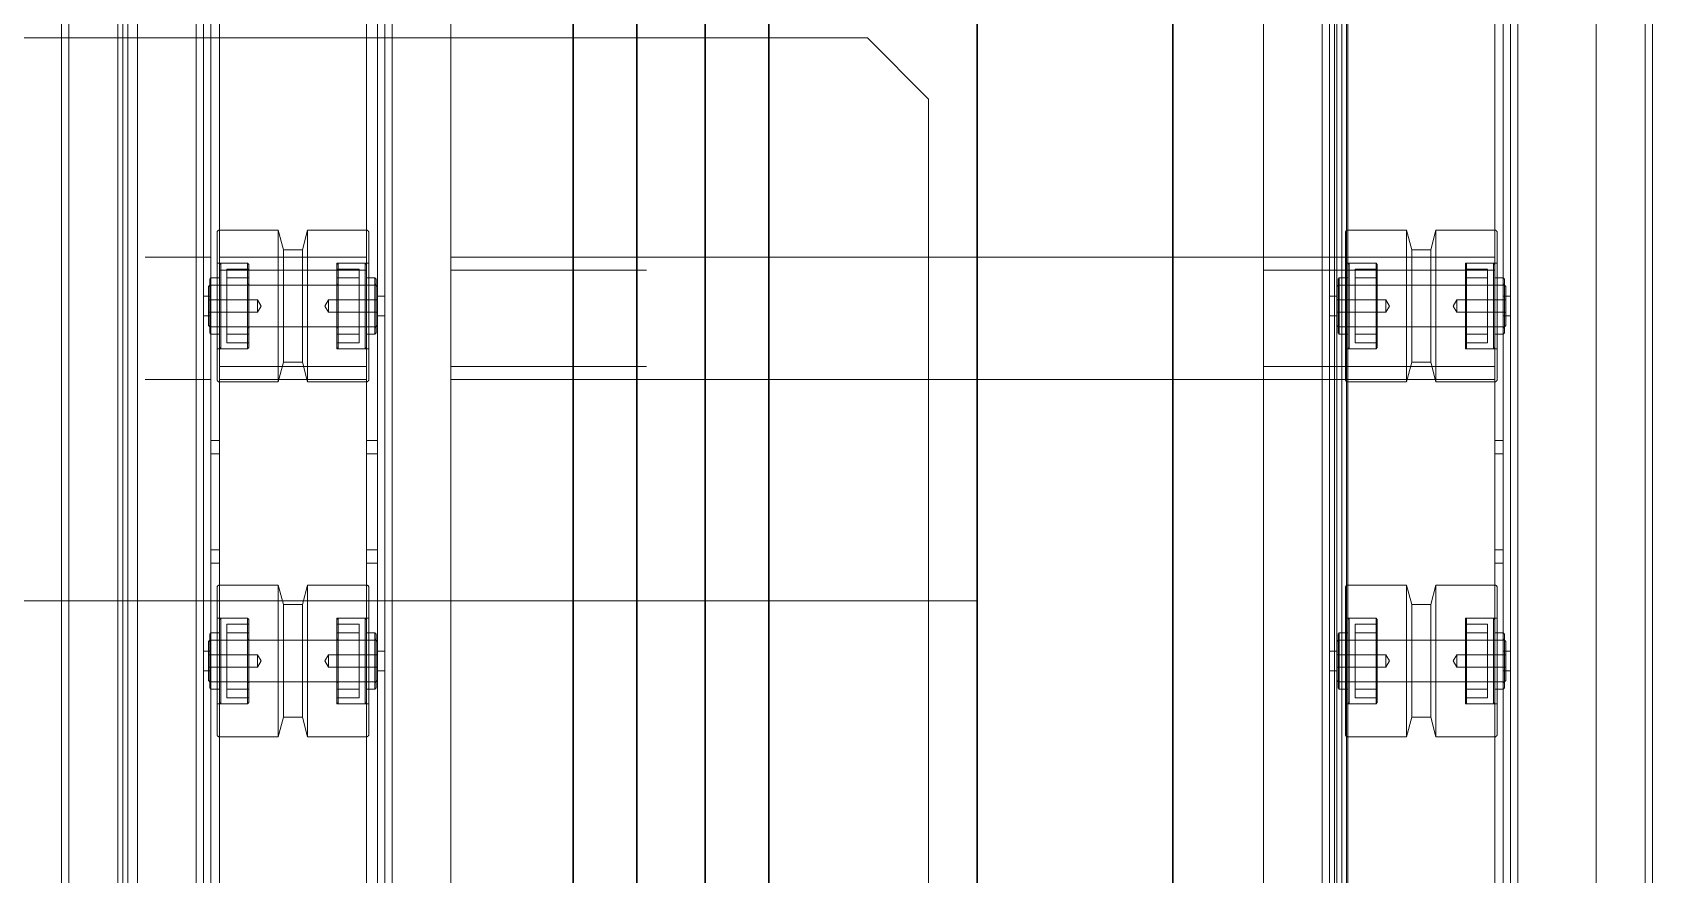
# Model space of a CAD drawing. Extents: x 539033 to 804858, y 468425 to 1263560.
# Drawn here: x 744105 to 744767, y 510677 to 511021 of the extents above; entities that cross this region are included whole.
import ezdxf

# ---------------------------------------------------------------- set-up
doc = ezdxf.new("R2010")
doc.units = 0
doc.header["$LTSCALE"] = 1000
doc.header["$MEASUREMENT"] = 0
for name, pattern in [('0', [0, 0]), ('ACAD_ISO02W100', [15, 12, -3]), ('ACAD_ISO04W100', [30, 24, -3, 0, -3]), ('ACAD_ISO05W100', [33, 24, -3, 0, -3, 0, -3]), ('ACAD_ISO10W100', [18.5, 12, -3, 0.5, -3])]:
    doc.linetypes.add(name, pattern=pattern)
doc.layers.get('0').update_dxf_attribs({"linetype": 'CONTINUOUS'})
for name, color, linetype, lineweight in [('中心线', 1, 'ACAD_ISO10W100', 15), ('双点划线', 7, 'ACAD_ISO05W100', 15), ('点划线', 1, 'ACAD_ISO04W100', 15), ('粗实线', 7, '0', 30), ('虚线', 6, 'ACAD_ISO02W100', 18)]:
    doc.layers.add(name, color=color, linetype=linetype, lineweight=lineweight)

# ---------------------------------------------------------------- blocks, each defined once
blk = doc.blocks.new('A$C54714A9A')
at = {"layer": '虚线', "color": 0, "linetype": 'ACAD_ISO02W100', "lineweight": 15}
for p, q in [((1178, 1533.76), (10, 1533.76)), ((1025, 1530.76), (10, 1530.76)), ((1175, 1530.76), (10, 1530.76)), ((1155, 1510.76), (10, 1510.76)), ((917, 1478.76), (116, 1478.76)), ((116, 1478.76), (1067, 1478.76)), ((1052, 1475.76), (126, 1475.76)), ((1052, 1472.76), (126, 1472.76)), ((450, 1470.26), (510, 1470.26)), ((462.5, 1470.26), (462.5, 1457.26)), ((469, 1473.26), (468.5, 1472.76)), ((468.5, 1472.76), (468.5, 1470.26)), ((468.5, 1470.26), (468.5, 1469.26)), ((469, 1473.26), (491, 1473.26)), ((471, 1473.26), (471.5, 1472.76)), ((472, 1473.76), (471.5, 1473.26)), ((471.5, 1473.26), (471.5, 1405.26)), ((471.5, 1472.76), (471.5, 1457.76)), ((488, 1473.76), (472, 1473.76)), ((476, 1475.76), (476, 1472.76)), ((477.5, 1473.76), (477.5, 1453.76)), ((482.5, 1453.76), (482.5, 1473.76)), ((484, 1472.76), (484, 1475.76)), ((488.5, 1473.26), (488, 1473.76)), ((488.5, 1472.76), (489, 1473.26)), ((488.5, 1405.26), (488.5, 1473.26)), ((488.5, 1457.76), (488.5, 1472.76)), ((491.5, 1472.76), (491, 1473.26)), ((491.5, 1470.26), (491.5, 1472.76)), ((491.5, 1469.26), (491.5, 1470.26)), ((497.5, 1457.26), (497.5, 1470.26)), ((520, 1469.26), (520, 1472.76)), ((525.35, 1469.26), (525.35, 1472.76)), ((564.65, 1469.26), (564.65, 1472.76)), ((570, 1469.26), (570, 1472.76)), ((595, 1470.26), (655, 1470.26)), ((607.5, 1470.26), (607.5, 1457.26)), ((614, 1473.26), (613.5, 1472.76)), ((613.5, 1472.76), (613.5, 1470.26)), ((613.5, 1470.26), (613.5, 1469.26)), ((614, 1473.26), (636, 1473.26)), ((616, 1473.26), (616.5, 1472.76)), ((617, 1473.76), (616.5, 1473.26)), ((616.5, 1473.26), (616.5, 1405.26)), ((616.5, 1472.76), (616.5, 1457.76)), ((633, 1473.76), (617, 1473.76)), ((621, 1475.76), (621, 1472.76)), ((622.5, 1473.76), (622.5, 1453.76)), ((627.5, 1453.76), (627.5, 1473.76)), ((629, 1472.76), (629, 1475.76)), ((633.5, 1473.26), (633, 1473.76)), ((633.5, 1472.76), (634, 1473.26)), ((633.5, 1405.26), (633.5, 1473.26)), ((633.5, 1457.76), (633.5, 1472.76)), ((636.5, 1472.76), (636, 1473.26)), ((636.5, 1470.26), (636.5, 1472.76)), ((636.5, 1469.26), (636.5, 1470.26)), ((642.5, 1457.26), (642.5, 1470.26)), ((45, 1469.26), (1044.63, 1469.26)), ((449, 1469.26), (449, 1445.26)), ((463, 1469.26), (462.5, 1468.76)), ((462.5, 1468.76), (497.5, 1468.76)), ((462.5, 1468.76), (462.5, 1457.76)), ((465, 1466.26), (495, 1466.26)), ((465, 1466.26), (465, 1457.26)), ((468.5, 1466.26), (468.5, 1457.26)), ((491.5, 1457.26), (491.5, 1466.26)), ((495, 1457.26), (495, 1466.26)), ((497.5, 1468.76), (497, 1469.26)), ((497.5, 1457.76), (497.5, 1468.76)), ((511, 1445.26), (511, 1469.26)), ((594, 1469.26), (594, 1445.26)), ((595, 1374.76), (595, 1469.26)), ((600.35, 1374.76), (600.35, 1469.26)), ((608, 1469.26), (607.5, 1468.76)), ((607.5, 1468.76), (642.5, 1468.76)), ((607.5, 1468.76), (607.5, 1457.76)), ((610, 1466.26), (640, 1466.26)), ((610, 1466.26), (610, 1457.26)), ((613.5, 1466.26), (613.5, 1457.26)), ((636.5, 1457.26), (636.5, 1466.26)), ((639.65, 1374.76), (639.65, 1469.26)), ((640, 1457.26), (640, 1466.26)), ((642.5, 1468.76), (642, 1469.26)), ((642.5, 1457.76), (642.5, 1468.76)), ((645, 1374.76), (645, 1469.26)), ((656, 1445.26), (656, 1469.26)), ((462.5, 1457.76), (497.5, 1457.76)), ((462.5, 1457.76), (463, 1457.26)), ((462.5, 1457.26), (497.5, 1457.26)), ((471.5, 1457.76), (471, 1457.26)), ((471.5, 1457.26), (471.5, 1421.26)), ((489, 1457.26), (488.5, 1457.76)), ((488.5, 1421.26), (488.5, 1457.26)), ((497, 1457.26), (497.5, 1457.76)), ((607.5, 1457.76), (642.5, 1457.76)), ((607.5, 1457.76), (608, 1457.26)), ((607.5, 1457.26), (642.5, 1457.26)), ((616.5, 1457.76), (616, 1457.26)), ((616.5, 1457.26), (616.5, 1421.26)), ((634, 1457.26), (633.5, 1457.76)), ((633.5, 1421.26), (633.5, 1457.26)), ((642, 1457.26), (642.5, 1457.76)), ((477.5, 1453.76), (478.2, 1453.76)), ((477.5, 1453.76), (480, 1452.25)), ((478.2, 1453.76), (482.5, 1453.76)), ((480, 1452.25), (482.5, 1453.76)), ((622.5, 1453.76), (623.2, 1453.76)), ((622.5, 1453.76), (625, 1452.25)), ((623.2, 1453.76), (627.5, 1453.76)), ((625, 1452.25), (627.5, 1453.76)), ((449, 1445.26), (511, 1445.26)), ((449, 1445.26), (457, 1443.16)), ((457, 1443.16), (503, 1443.16)), ((457, 1443.16), (457, 1435.36)), ((503, 1443.16), (511, 1445.26)), ((503, 1435.36), (503, 1443.16)), ((594, 1445.26), (656, 1445.26)), ((594, 1445.26), (602, 1443.16)), ((602, 1443.16), (648, 1443.16)), ((602, 1443.16), (602, 1435.36)), ((648, 1443.16), (656, 1445.26)), ((648, 1435.36), (648, 1443.16)), ((457, 1435.36), (449, 1433.26)), ((449, 1433.26), (511, 1433.26)), ((449, 1433.26), (449, 1409.26)), ((457, 1435.36), (503, 1435.36)), ((511, 1433.26), (503, 1435.36)), ((511, 1409.26), (511, 1433.26)), ((602, 1435.36), (594, 1433.26)), ((594, 1433.26), (656, 1433.26)), ((594, 1433.26), (594, 1409.26)), ((602, 1435.36), (648, 1435.36)), ((656, 1433.26), (648, 1435.36)), ((656, 1409.26), (656, 1433.26)), ((480, 1426.26), (477.5, 1424.76)), ((482.5, 1424.76), (477.5, 1424.76)), ((477.5, 1424.76), (477.5, 1404.76)), ((482.5, 1424.76), (480, 1426.26)), ((482.5, 1404.76), (482.5, 1424.76)), ((625, 1426.26), (622.5, 1424.76)), ((627.5, 1424.76), (622.5, 1424.76)), ((622.5, 1424.76), (622.5, 1404.76)), ((627.5, 1424.76), (625, 1426.26)), ((627.5, 1404.76), (627.5, 1424.76)), ((463, 1421.26), (462.5, 1420.76)), ((463, 1421.26), (462.5, 1420.76)), ((497.5, 1420.76), (462.5, 1420.76)), ((462.5, 1420.76), (462.5, 1409.76)), ((462.5, 1420.76), (462.5, 1408.26)), ((497, 1421.26), (463, 1421.26)), ((465, 1421.26), (465, 1412.26)), ((468.5, 1421.26), (468.5, 1412.26)), ((471, 1421.26), (471.5, 1420.76)), ((471.5, 1420.76), (471.5, 1405.76)), ((488.5, 1420.76), (489, 1421.26)), ((488.5, 1405.76), (488.5, 1420.76)), ((491.5, 1412.26), (491.5, 1421.26)), ((495, 1412.26), (495, 1421.26)), ((497.5, 1420.76), (497, 1421.26)), ((497.5, 1420.76), (497, 1421.26)), ((497.5, 1409.76), (497.5, 1420.76)), ((497.5, 1408.26), (497.5, 1420.76)), ((608, 1421.26), (607.5, 1420.76)), ((608, 1421.26), (607.5, 1420.76)), ((642.5, 1420.76), (607.5, 1420.76)), ((607.5, 1420.76), (607.5, 1409.76)), ((607.5, 1420.76), (607.5, 1408.26)), ((642, 1421.26), (608, 1421.26)), ((610, 1421.26), (610, 1412.26)), ((613.5, 1421.26), (613.5, 1412.26)), ((616, 1421.26), (616.5, 1420.76)), ((616.5, 1420.76), (616.5, 1405.76)), ((633.5, 1420.76), (634, 1421.26)), ((633.5, 1405.76), (633.5, 1420.76)), ((636.5, 1412.26), (636.5, 1421.26)), ((640, 1412.26), (640, 1421.26)), ((642.5, 1420.76), (642, 1421.26)), ((642.5, 1420.76), (642, 1421.26)), ((642.5, 1409.76), (642.5, 1420.76)), ((642.5, 1408.26), (642.5, 1420.76)), ((495, 1412.26), (465, 1412.26)), ((640, 1412.26), (610, 1412.26)), ((45, 1409.26), (925, 1409.26)), ((1052, 1404.76), (72.97, 1404.76)), ((974, 1408.76), (116, 1408.76)), ((1067, 1406.76), (116, 1406.76)), ((1052, 1403.76), (116, 1403.76)), ((449.13, 1408.76), (385, 1408.76)), ((510.87, 1408.76), (449.13, 1408.76)), ((450, 1408.26), (510, 1408.26)), ((497.5, 1409.76), (462.5, 1409.76)), ((462.5, 1409.76), (463, 1409.26)), ((468.5, 1409.26), (468.5, 1408.26)), ((468.5, 1408.26), (468.5, 1405.76)), ((468.5, 1405.76), (469, 1405.26)), ((491.5, 1405.76), (468.5, 1405.76)), ((491, 1405.26), (469, 1405.26)), ((471.5, 1405.76), (471, 1405.26)), ((471.5, 1405.26), (472, 1404.76)), ((476, 1404.76), (476, 1401.76)), ((484, 1401.76), (484, 1404.76)), ((488, 1404.76), (488.5, 1405.26)), ((489, 1405.26), (488.5, 1405.76)), ((491, 1405.26), (491.5, 1405.76)), ((491.5, 1408.26), (491.5, 1409.26)), ((491.5, 1405.76), (491.5, 1408.26)), ((497, 1409.26), (497.5, 1409.76)), ((594.13, 1408.76), (510.87, 1408.76)), ((655.87, 1408.76), (594.13, 1408.76)), ((595, 1408.26), (655, 1408.26)), ((642.5, 1409.76), (607.5, 1409.76)), ((607.5, 1409.76), (608, 1409.26)), ((613.5, 1409.26), (613.5, 1408.26)), ((613.5, 1408.26), (613.5, 1405.76)), ((613.5, 1405.76), (614, 1405.26)), ((636.5, 1405.76), (613.5, 1405.76)), ((636, 1405.26), (614, 1405.26)), ((616.5, 1405.76), (616, 1405.26)), ((616.5, 1405.26), (617, 1404.76)), ((621, 1404.76), (621, 1401.76)), ((629, 1401.76), (629, 1404.76)), ((633, 1404.76), (633.5, 1405.26)), ((634, 1405.26), (633.5, 1405.76)), ((636, 1405.26), (636.5, 1405.76)), ((636.5, 1408.26), (636.5, 1409.26)), ((636.5, 1405.76), (636.5, 1408.26)), ((642, 1409.26), (642.5, 1409.76)), ((705, 1408.76), (655.87, 1408.76)), ((64, 1398.76), (1067, 1398.76)), ((1052, 1401.76), (72.97, 1401.76)), ((917, 1398.76), (124, 1398.76)), ((1124, 1374.76), (64, 1374.76)), ((595, 1122.76), (595, 1374.76)), ((645, 1122.76), (645, 1374.76)), ((595, 1042.76), (595, 1122.76)), ((600.35, 1042.76), (600.35, 1122.76)), ((639.65, 1042.76), (639.65, 1122.76)), ((645, 1042.76), (645, 1122.76)), ((1124, 1042.76), (64, 1042.76)), ((64, 1018.76), (1067, 1018.76)), ((1052, 1015.76), (72.97, 1015.76)), ((1052, 1012.76), (72.97, 1012.76)), ((917, 1018.76), (124, 1018.76)), ((472, 1012.76), (471.5, 1012.26)), ((476, 1015.76), (476, 1012.76)), ((477.5, 1012.76), (477.5, 992.76)), ((482.5, 992.76), (482.5, 1012.76)), ((484, 1012.76), (484, 1015.76)), ((488.5, 1012.26), (488, 1012.76)), ((520, 1008.26), (520, 1012.76)), ((525.35, 1008.26), (525.35, 1012.76)), ((564.65, 1008.26), (564.65, 1012.76)), ((570, 1008.26), (570, 1012.76)), ((617, 1012.76), (616.5, 1012.26)), ((621, 1015.76), (621, 1012.76)), ((622.5, 1012.76), (622.5, 992.76)), ((627.5, 992.76), (627.5, 1012.76)), ((629, 1012.76), (629, 1015.76)), ((633.5, 1012.26), (633, 1012.76)), ((45, 1008.26), (925, 1008.26)), ((449, 1008.26), (449, 984.26)), ((450, 1009.26), (510, 1009.26)), ((462.5, 1009.26), (462.5, 996.26)), ((463, 1008.26), (462.5, 1007.76)), ((462.5, 1007.76), (497.5, 1007.76)), ((462.5, 1007.76), (462.5, 996.76)), ((469, 1012.26), (468.5, 1011.76)), ((468.5, 1011.76), (468.5, 1009.26)), ((468.5, 1011.76), (491.5, 1011.76)), ((468.5, 1009.26), (468.5, 1008.26)), ((469, 1012.26), (491, 1012.26)), ((471, 1012.26), (471.5, 1011.76)), ((471.5, 1012.26), (471.5, 944.26)), ((471.5, 1011.76), (471.5, 996.76)), ((488.5, 1011.76), (489, 1012.26)), ((488.5, 944.26), (488.5, 1012.26)), ((488.5, 996.76), (488.5, 1011.76)), ((491.5, 1011.76), (491, 1012.26)), ((491.5, 1009.26), (491.5, 1011.76)), ((491.5, 1008.26), (491.5, 1009.26)), ((497.5, 1007.76), (497, 1008.26)), ((497.5, 996.26), (497.5, 1009.26)), ((497.5, 996.76), (497.5, 1007.76)), ((511, 984.26), (511, 1008.26)), ((594, 1008.26), (594, 984.26)), ((595, 1009.26), (655, 1009.26)), ((595, 948.26), (595, 1008.26)), ((600.35, 948.26), (600.35, 1008.26)), ((607.5, 1009.26), (607.5, 996.26)), ((608, 1008.26), (607.5, 1007.76)), ((607.5, 1007.76), (642.5, 1007.76)), ((607.5, 1007.76), (607.5, 996.76)), ((614, 1012.26), (613.5, 1011.76)), ((613.5, 1011.76), (613.5, 1009.26)), ((613.5, 1011.76), (636.5, 1011.76)), ((613.5, 1009.26), (613.5, 1008.26)), ((614, 1012.26), (636, 1012.26)), ((616, 1012.26), (616.5, 1011.76)), ((616.5, 1012.26), (616.5, 944.26)), ((616.5, 1011.76), (616.5, 996.76)), ((633.5, 1011.76), (634, 1012.26)), ((633.5, 944.26), (633.5, 1012.26)), ((633.5, 996.76), (633.5, 1011.76)), ((636.5, 1011.76), (636, 1012.26)), ((636.5, 1009.26), (636.5, 1011.76)), ((636.5, 1008.26), (636.5, 1009.26)), ((639.65, 948.26), (639.65, 1008.26)), ((642.5, 1007.76), (642, 1008.26)), ((642.5, 996.26), (642.5, 1009.26)), ((642.5, 996.76), (642.5, 1007.76)), ((645, 948.26), (645, 1008.26)), ((656, 984.26), (656, 1008.26)), ((465, 1005.26), (495, 1005.26)), ((465, 1005.26), (465, 996.26)), ((468.5, 1005.26), (468.5, 996.26)), ((491.5, 996.26), (491.5, 1005.26)), ((495, 996.26), (495, 1005.26)), ((610, 1005.26), (640, 1005.26)), ((610, 1005.26), (610, 996.26)), ((613.5, 1005.26), (613.5, 996.26)), ((636.5, 996.26), (636.5, 1005.26)), ((640, 996.26), (640, 1005.26)), ((462.5, 996.76), (497.5, 996.76)), ((462.5, 996.76), (463, 996.26)), ((462.5, 996.26), (497.5, 996.26)), ((471.5, 996.76), (471, 996.26)), ((471.5, 996.26), (471.5, 960.26)), ((489, 996.26), (488.5, 996.76)), ((488.5, 960.26), (488.5, 996.26)), ((497, 996.26), (497.5, 996.76)), ((607.5, 996.76), (642.5, 996.76)), ((607.5, 996.76), (608, 996.26)), ((607.5, 996.26), (642.5, 996.26)), ((616.5, 996.76), (616, 996.26)), ((616.5, 996.26), (616.5, 960.26)), ((634, 996.26), (633.5, 996.76)), ((633.5, 960.26), (633.5, 996.26)), ((642, 996.26), (642.5, 996.76)), ((477.5, 992.76), (478.2, 992.76)), ((477.5, 992.76), (480, 991.25)), ((478.2, 992.76), (482.5, 992.76)), ((480, 991.25), (482.5, 992.76)), ((622.5, 992.76), (623.2, 992.76)), ((622.5, 992.76), (625, 991.25)), ((623.2, 992.76), (627.5, 992.76)), ((625, 991.25), (627.5, 992.76)), ((449, 984.26), (511, 984.26)), ((449, 984.26), (457, 982.16)), ((457, 982.16), (503, 982.16)), ((457, 982.16), (457, 974.36)), ((503, 982.16), (511, 984.26)), ((503, 974.36), (503, 982.16)), ((594, 984.26), (656, 984.26)), ((594, 984.26), (602, 982.16)), ((602, 982.16), (648, 982.16)), ((602, 982.16), (602, 974.36)), ((648, 982.16), (656, 984.26)), ((648, 974.36), (648, 982.16)), ((457, 974.36), (449, 972.26)), ((457, 974.36), (503, 974.36)), ((511, 972.26), (503, 974.36)), ((602, 974.36), (594, 972.26)), ((602, 974.36), (648, 974.36)), ((656, 972.26), (648, 974.36)), ((449, 972.26), (511, 972.26)), ((449, 972.26), (449, 948.26)), ((511, 948.26), (511, 972.26)), ((594, 972.26), (656, 972.26)), ((594, 972.26), (594, 948.26)), ((656, 948.26), (656, 972.26)), ((463, 960.26), (462.5, 959.76)), ((463, 960.26), (462.5, 959.76)), ((497, 960.26), (463, 960.26)), ((465, 960.26), (465, 951.26)), ((468.5, 960.26), (468.5, 951.26)), ((471, 960.26), (471.5, 959.76)), ((480, 965.26), (477.5, 963.76)), ((482.5, 963.76), (477.5, 963.76)), ((477.5, 963.76), (477.5, 943.76)), ((482.5, 963.76), (480, 965.26)), ((482.5, 943.76), (482.5, 963.76)), ((488.5, 959.76), (489, 960.26)), ((491.5, 951.26), (491.5, 960.26)), ((495, 951.26), (495, 960.26)), ((497.5, 959.76), (497, 960.26)), ((497.5, 959.76), (497, 960.26)), ((608, 960.26), (607.5, 959.76)), ((608, 960.26), (607.5, 959.76)), ((642, 960.26), (608, 960.26)), ((610, 960.26), (610, 951.26)), ((613.5, 960.26), (613.5, 951.26)), ((616, 960.26), (616.5, 959.76)), ((625, 965.26), (622.5, 963.76)), ((627.5, 963.76), (622.5, 963.76)), ((622.5, 963.76), (622.5, 943.76)), ((627.5, 963.76), (625, 965.26)), ((627.5, 943.76), (627.5, 963.76)), ((633.5, 959.76), (634, 960.26)), ((636.5, 951.26), (636.5, 960.26)), ((640, 951.26), (640, 960.26)), ((642.5, 959.76), (642, 960.26)), ((642.5, 959.76), (642, 960.26)), ((497.5, 959.76), (462.5, 959.76)), ((462.5, 959.76), (462.5, 948.76)), ((462.5, 959.76), (462.5, 947.26)), ((471.5, 959.76), (471.5, 944.76)), ((488.5, 944.76), (488.5, 959.76)), ((497.5, 948.76), (497.5, 959.76)), ((497.5, 947.26), (497.5, 959.76)), ((642.5, 959.76), (607.5, 959.76)), ((607.5, 959.76), (607.5, 948.76)), ((607.5, 959.76), (607.5, 947.26)), ((616.5, 959.76), (616.5, 944.76)), ((633.5, 944.76), (633.5, 959.76)), ((642.5, 948.76), (642.5, 959.76)), ((642.5, 947.26), (642.5, 959.76)), ((45, 948.26), (925, 948.26)), ((450, 947.26), (510, 947.26)), ((497.5, 948.76), (462.5, 948.76)), ((462.5, 948.76), (463, 948.26)), ((495, 951.26), (465, 951.26)), ((468.5, 948.26), (468.5, 947.26)), ((468.5, 947.26), (468.5, 944.76)), ((491.5, 947.26), (491.5, 948.26)), ((491.5, 944.76), (491.5, 947.26)), ((497, 948.26), (497.5, 948.76)), ((520, 944.76), (520, 948.26)), ((525.35, 944.76), (525.35, 948.26)), ((564.65, 944.76), (564.65, 948.26)), ((570, 944.76), (570, 948.26)), ((595, 947.26), (655, 947.26)), ((642.5, 948.76), (607.5, 948.76)), ((607.5, 948.76), (608, 948.26)), ((640, 951.26), (610, 951.26)), ((613.5, 948.26), (613.5, 947.26)), ((613.5, 947.26), (613.5, 944.76)), ((636.5, 947.26), (636.5, 948.26)), ((636.5, 944.76), (636.5, 947.26)), ((642, 948.26), (642.5, 948.76)), ((1052, 944.76), (126, 944.76)), ((1052, 941.76), (126, 941.76)), ((468.5, 944.76), (469, 944.26)), ((491, 944.26), (469, 944.26)), ((471.5, 944.76), (471, 944.26)), ((471.5, 944.26), (472, 943.76)), ((488, 943.76), (472, 943.76)), ((476, 944.76), (476, 941.76)), ((484, 941.76), (484, 944.76)), ((488, 943.76), (488.5, 944.26)), ((489, 944.26), (488.5, 944.76)), ((491, 944.26), (491.5, 944.76)), ((595, 917.91), (595, 944.76)), ((613.5, 944.76), (614, 944.26)), ((636, 944.26), (614, 944.26)), ((616.5, 944.76), (616, 944.26)), ((616.5, 944.26), (617, 943.76)), ((633, 943.76), (617, 943.76)), ((621, 944.76), (621, 941.76)), ((629, 941.76), (629, 944.76)), ((633, 943.76), (633.5, 944.26)), ((634, 944.26), (633.5, 944.76)), ((636, 944.26), (636.5, 944.76)), ((645, 917.91), (645, 944.76)), ((917, 938.76), (116, 938.76)), ((116, 938.76), (1067, 938.76)), ((1124, 914.76), (116, 914.76)), ((1124, 910.76), (116, 910.76)), ((967, 908.76), (116, 908.76)), ((1117, 908.76), (116, 908.76)), ((1155, 906.76), (10, 906.76)), ((1175, 886.76), (10, 886.76)), ((1175, 886.76), (10, 886.76)), ((1178, 883.76), (10, 883.76))]:
    blk.add_line(p, q, dxfattribs=at)
for centre, start, end in [((450, 1469.26), 90, 180), ((510, 1469.26), 0, 90), ((595, 1469.26), 90, 180), ((655, 1469.26), 0, 90), ((450, 1409.26), 180, 270), ((510, 1409.26), 270, 0), ((595, 1409.26), 180, 270), ((655, 1409.26), 270, 0), ((450, 1008.26), 90, 180), ((510, 1008.26), 0, 90), ((595, 1008.26), 90, 180), ((655, 1008.26), 0, 90), ((450, 948.26), 180, 270), ((510, 948.26), 270, 0), ((595, 948.26), 180, 270), ((655, 948.26), 270, 0)]:
    blk.add_arc(centre, 1, start, end, dxfattribs=at)
blk = doc.blocks.new('A$C4A606B1F')
at = {"layer": '虚线'}
for p, q in [((1981.97, 60.2), (144.09, 60.2)), ((1981.97, 32.2), (144.09, 32.2))]:
    blk.add_line(p, q, dxfattribs=at)
blk = doc.blocks.new('A$C54FB0A97')
at = {"layer": '中心线'}
blk.add_line((2078.1, 1285), (2078.1, 477.71), dxfattribs=at)
at = {"layer": '双点划线'}
blk.add_lwpolyline([(1873.1, 540.38), (2283.1, 540.38), (2308.1, 565.38), (2308.1, 1240.21), (2283.1, 1265.21), (1873.1, 1265.21), (1848.1, 1240.21), (1848.1, 565.38)], close=True, dxfattribs=at)
at = {"layer": '粗实线'}
for p, q in [((3035, 1200), (1008.1, 1200)), ((3035, 1120), (1008.1, 1120))]:
    blk.add_line(p, q, dxfattribs=at)
for points in [[(85, 1365), (3035, 1365), (3035, 85), (85, 85)], [(1008.1, 1174), (2479.72, 1174), (2479.72, 1146), (1008.1, 1146)]]:
    blk.add_lwpolyline(points, close=True, dxfattribs=at)
blk.add_lwpolyline([(165, 1200), (165, 1285), (2955, 1285), (2955, 1200)], dxfattribs=at)
at = {"layer": '点划线'}
blk.add_blockref('A$C4A606B1F', (497.75, 1113.8), dxfattribs=at)
blk = doc.blocks.new('A$C0E4615E3')
at = {"color": 0, "ltscale": 100}
blk.add_blockref('A$C54FB0A97', (360, 0), dxfattribs=at)

msp = doc.modelspace()

# ---------------------------------------------------------------- block references
at = {"xscale": -1, "rotation": 270}
for name, p in [('A$C0E4615E3', (743206.2, 508350.46)), ('A$C54714A9A', (743233.45, 510284.02))]:
    msp.add_blockref(name, p, dxfattribs=at)

doc.saveas('drawing.dxf')
